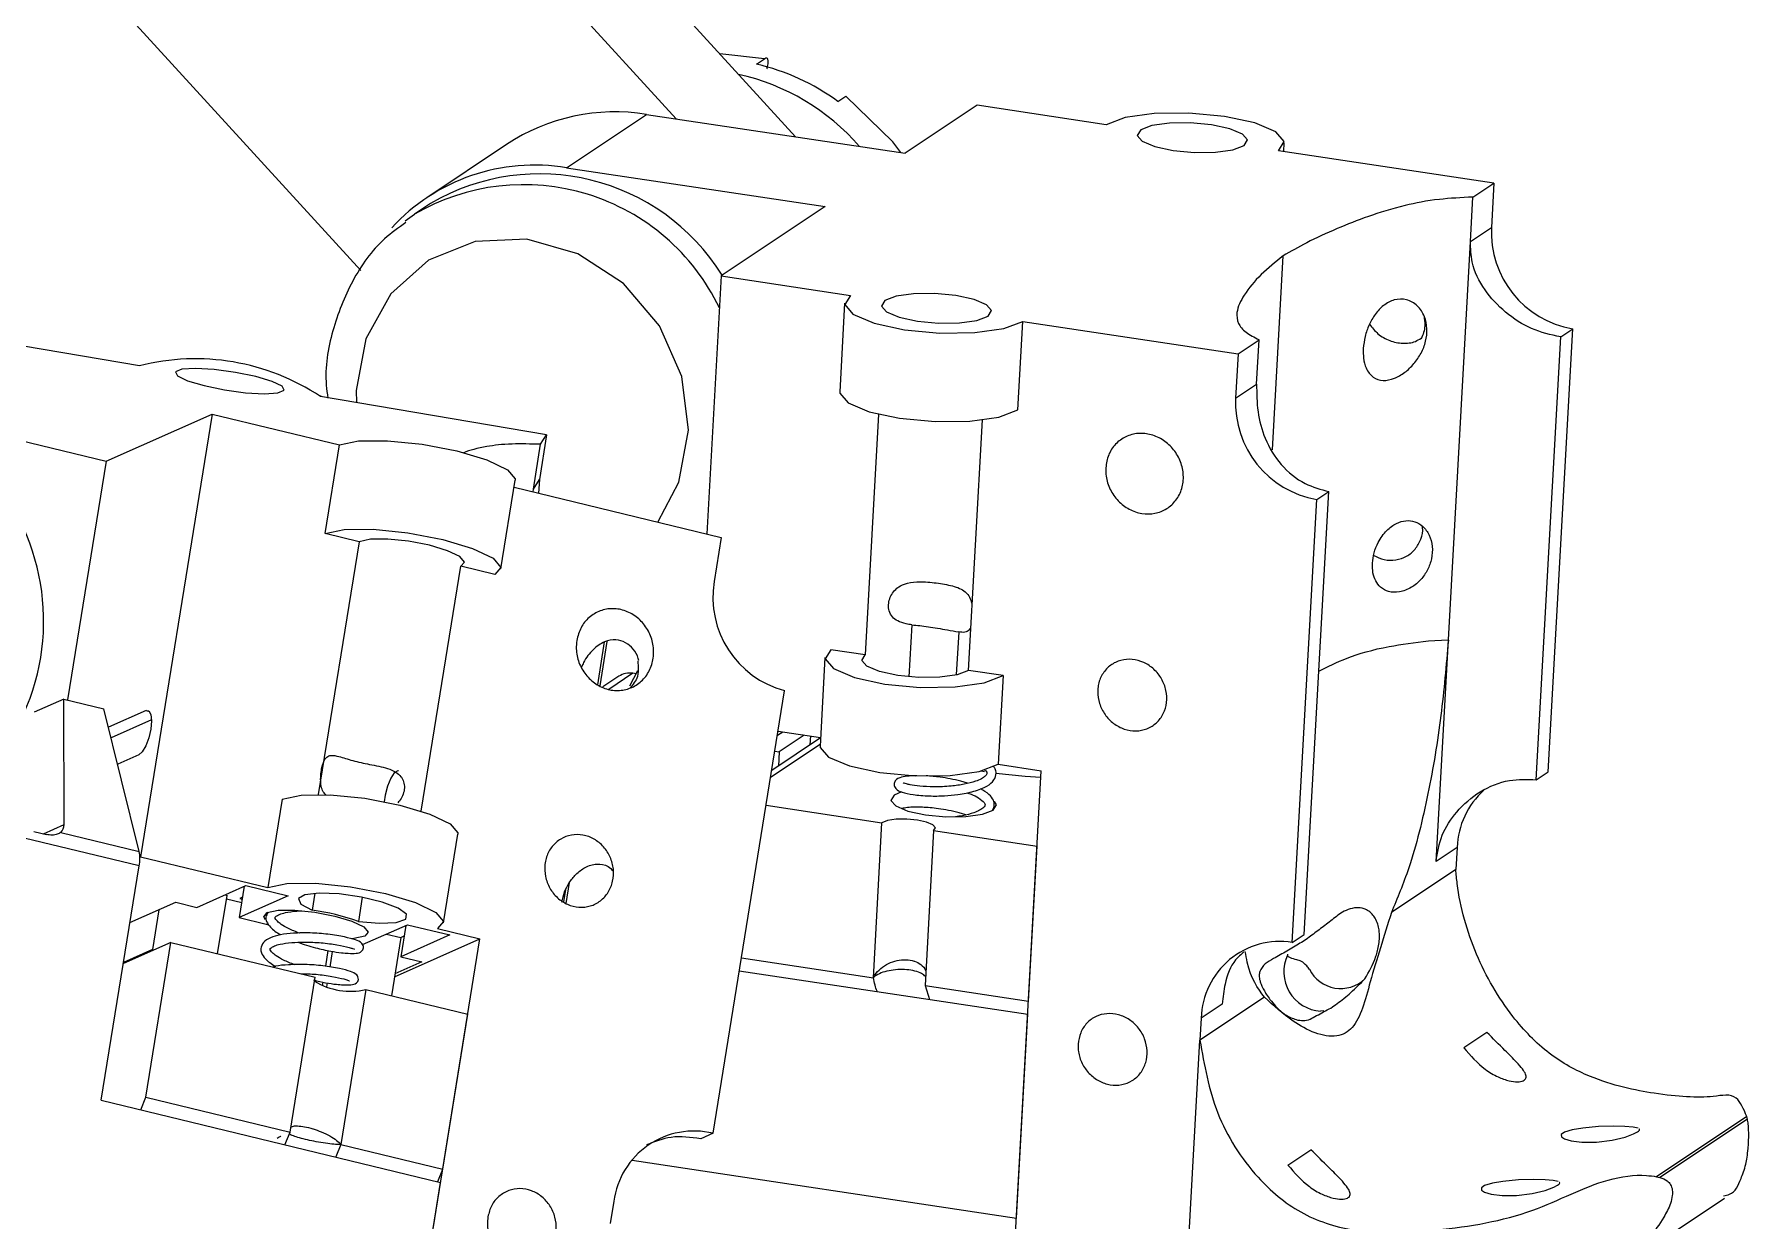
# Model space of a CAD drawing. Header units: millimetres. Extents: x 0 to 1189, y 0 to 841.
# Drawn here: x 924.63 to 932.08, y 523.72 to 528.87 of the extents above; entities that cross this region are included whole.
import ezdxf

# ---------------------------------------------------------------- set-up
doc = ezdxf.new("R2010")
doc.units = ezdxf.units.MM
doc.layers.get('0').update_dxf_attribs({"lineweight": 18})

msp = doc.modelspace()

# ---------------------------------------------------------------- linework, layer by layer
at = {"color": 7, "linetype": 'Continuous', "lineweight": 15}
for p, q in [((926.0513, 527.8451), (924.1838, 529.8907)), ((926.4499, 529.5697), (927.422, 528.5049)), ((926.9831, 529.4757), (927.9407, 528.4268)), ((927.807, 528.7654), (927.6117, 528.7872)), ((927.7723, 528.7422), (927.807, 528.7654)), ((928.1258, 528.5801), (928.1605, 528.6033)), ((928.7302, 528.5637), (928.4174, 528.355)), ((929.2919, 528.4791), (928.7302, 528.5637)), ((926.9465, 528.2923), (927.294, 528.5241)), ((927.294, 528.5241), (928.4174, 528.355)), ((926.6857, 528.3935), (926.3382, 528.1617)), ((930.9769, 528.2254), (930.0408, 528.3663)), ((930.0636, 528.3629), (930.0657, 528.4006)), ((926.9465, 528.2923), (928.0699, 528.1232)), ((930.8857, 528.1645), (930.9769, 528.2254)), ((930.9769, 528.2254), (930.9663, 528.0329)), ((926.3548, 528.1367), (926.2853, 528.0904)), ((928.0699, 528.1232), (927.6181, 527.8218)), ((930.875, 527.972), (930.8857, 528.1645)), ((926.2448, 528.0615), (926.2853, 528.0904)), ((930.7789, 526.2394), (930.875, 527.972)), ((930.875, 527.972), (930.9663, 528.0329)), ((927.6181, 527.8218), (927.5559, 526.7007)), ((927.6181, 527.8218), (928.1798, 527.7372)), ((928.1549, 527.703), (928.1335, 527.318)), ((928.9074, 527.2395), (928.9287, 527.6245)), ((928.9287, 527.6245), (929.8649, 527.4835)), ((925.0897, 527.4311), (924.4997, 527.5311)), ((929.8649, 527.4835), (929.9561, 527.5444)), ((929.9455, 527.3519), (929.9561, 527.5444)), ((931.1605, 525.6318), (931.2672, 527.5568)), ((931.2126, 525.6666), (931.3194, 527.5915)), ((931.2672, 527.5568), (931.3194, 527.5915)), ((929.8649, 527.4835), (929.8542, 527.291)), ((926.8597, 527.1314), (925.8763, 527.2979)), ((925.8774, 527.2977), (925.8782, 527.3028)), ((929.8542, 527.291), (929.9455, 527.3519)), ((924.0768, 527.2261), (924.9448, 527.0161)), ((924.9448, 527.0161), (925.4061, 527.221)), ((925.4061, 527.221), (925.0948, 525.2971)), ((925.4061, 527.221), (925.9592, 527.0872)), ((928.3022, 527.2207), (928.2442, 526.1747)), ((928.6935, 526.107), (928.7539, 527.1957)), ((925.897, 526.7024), (925.9592, 527.0872)), ((926.8031, 526.8954), (926.8335, 527.0901)), ((926.8597, 527.1314), (926.8292, 526.9367)), ((926.8335, 527.0901), (926.8597, 527.1314)), ((924.9448, 527.0161), (924.777, 525.9789)), ((926.6606, 526.5493), (926.7229, 526.934)), ((926.8031, 526.8954), (926.8292, 526.9367)), ((926.8292, 526.9367), (926.8245, 526.8777)), ((926.7179, 526.9036), (927.6186, 526.6856)), ((930.1006, 524.9247), (930.2073, 526.8496)), ((930.1527, 524.9594), (930.2594, 526.8844)), ((930.2073, 526.8496), (930.2594, 526.8844)), ((926.0445, 526.6667), (925.897, 526.7024)), ((926.0445, 526.6667), (925.8667, 525.5681)), ((927.6186, 526.6856), (927.5875, 526.4932)), ((926.3148, 525.4955), (926.487, 526.5596)), ((926.6345, 526.5239), (926.487, 526.5596)), ((928.4468, 526.3054), (928.4343, 526.0794)), ((928.6506, 526.2747), (928.6402, 526.0873)), ((927.0823, 526.0447), (927.1114, 526.231)), ((927.0928, 526.04), (927.123, 526.2331)), ((928.2442, 526.1747), (928.0944, 526.1972)), ((930.6922, 526.2354), (930.7768, 526.2395)), ((930.7255, 525.277), (930.7789, 526.2394)), ((930.7768, 526.2395), (930.7789, 526.2395)), ((927.2219, 526.0398), (927.256, 526.1061)), ((928.0695, 526.163), (928.0481, 525.778)), ((928.8433, 526.0845), (928.6935, 526.107)), ((927.1736, 526.0817), (927.1037, 526.0351)), ((927.2491, 526.0926), (927.2344, 526.0948)), ((928.8433, 526.0845), (928.822, 525.6995)), ((924.7603, 525.9829), (924.6326, 525.9262)), ((924.7603, 525.9829), (924.9355, 525.9406)), ((924.7626, 525.4374), (924.7603, 525.9829)), ((927.5827, 524.0952), (927.894, 526.0191)), ((925.0889, 525.3207), (924.9355, 525.9406)), ((925.1186, 525.9327), (924.9554, 525.8601)), ((928.0501, 525.8137), (927.8378, 525.6721)), ((927.8626, 525.825), (927.8857, 525.8404)), ((927.8656, 525.8435), (928.0502, 525.8157)), ((927.9793, 525.8264), (927.8702, 525.7535)), ((928.0057, 525.7841), (928.0078, 525.8221)), ((928.0476, 525.8161), (928.0474, 525.8119)), ((925.0875, 525.7403), (924.9952, 525.6993)), ((927.8331, 525.6429), (928.0486, 525.7867)), ((927.8515, 525.7563), (927.8702, 525.7535)), ((927.8702, 525.7535), (927.8667, 525.6914)), ((928.7489, 525.6704), (928.7635, 525.668)), ((928.822, 525.6995), (929.0092, 525.6713)), ((928.8811, 523.3613), (929.0092, 525.6713)), ((931.1605, 525.6318), (931.2126, 525.6666)), ((928.6894, 525.6166), (928.6597, 525.6256)), ((925.7102, 525.548), (925.6479, 525.1633)), ((927.8134, 525.521), (928.317, 525.4452)), ((928.2796, 524.7715), (928.317, 525.4452)), ((928.6818, 525.4794), (928.652, 525.4884)), ((925.0883, 525.2573), (924.5527, 525.3869)), ((924.6306, 525.4073), (924.6851, 525.3941)), ((924.7476, 525.4033), (925.0889, 525.3207)), ((926.4115, 525.0101), (926.4738, 525.3949)), ((928.5417, 525.4114), (928.5043, 524.7377)), ((928.5417, 525.4114), (928.991, 525.3437)), ((925.0916, 525.2957), (925.0948, 525.2971)), ((925.0948, 525.2971), (925.6479, 525.1633)), ((928.9537, 524.67), (928.991, 525.3437)), ((930.8168, 525.3379), (930.7255, 525.277)), ((930.8168, 525.3379), (930.8115, 525.2417)), ((924.9236, 524.239), (925.0883, 525.2573)), ((930.8115, 525.2417), (930.5315, 525.0549)), ((925.3391, 525.0773), (925.552, 525.1719)), ((925.5455, 525.169), (925.5234, 525.0326)), ((925.552, 525.1719), (925.7363, 525.1273)), ((925.8524, 525.1386), (925.8404, 525.0646)), ((926.9348, 525.1007), (926.9433, 525.1552)), ((926.9449, 525.094), (926.9593, 525.1858)), ((925.0484, 525.0108), (925.2478, 525.0994)), ((925.1741, 525.0666), (925.1461, 524.8937)), ((925.2478, 525.0994), (925.3391, 525.0773)), ((925.4296, 524.8759), (925.4706, 525.129)), ((925.4608, 525.1314), (925.4706, 525.129)), ((925.4683, 525.1149), (925.5342, 525.099)), ((925.7363, 525.1273), (925.5234, 525.0326)), ((925.5377, 525.1209), (925.5259, 525.1156)), ((925.5259, 525.1156), (925.5364, 525.1131)), ((926.0582, 525.1214), (926.0411, 525.016)), ((925.5234, 525.0326), (925.6412, 525.0042)), ((925.6538, 524.9981), (925.6412, 525.0042)), ((926.0594, 524.9152), (926.2544, 525.0019)), ((926.248, 524.999), (926.2259, 524.8626)), ((926.2544, 525.0019), (926.4388, 524.9572)), ((925.2262, 524.9251), (925.0197, 524.8334)), ((925.1172, 524.2518), (925.2262, 524.9251)), ((925.2262, 524.9251), (925.8531, 524.7734)), ((925.7837, 524.9648), (925.7754, 524.9668)), ((926.1633, 524.9614), (926.2256, 524.9463)), ((926.2256, 524.9463), (926.1847, 524.6932)), ((926.1962, 522.6315), (926.5698, 524.9402)), ((926.1979, 524.7749), (926.5698, 524.9402)), ((926.2256, 524.9463), (926.2405, 524.9529)), ((926.4388, 524.9572), (926.2259, 524.8626)), ((926.3854, 524.9848), (926.5698, 524.9402)), ((930.1006, 524.9247), (930.1527, 524.9594)), ((925.1461, 524.8937), (925.0205, 524.8378)), ((925.1461, 524.8937), (925.1521, 524.8922)), ((925.8992, 524.821), (925.9102, 524.8893)), ((925.9184, 524.8179), (925.9294, 524.8856)), ((926.3172, 524.8405), (926.2001, 524.7885)), ((926.2259, 524.8626), (926.3172, 524.8405)), ((927.7061, 524.8578), (928.2796, 524.7715)), ((925.7441, 524.1001), (925.8531, 524.7734)), ((927.6969, 524.8013), (928.9505, 524.6126)), ((925.8857, 524.7381), (925.888, 524.7522)), ((925.9045, 524.7321), (925.9072, 524.7485)), ((926.0743, 524.7199), (925.9654, 524.0465)), ((926.0743, 524.7199), (926.5168, 524.6128)), ((928.5043, 524.7377), (928.9537, 524.67)), ((928.5043, 524.7377), (928.5235, 524.6768)), ((929.9795, 524.6867), (929.6994, 524.4998)), ((929.796, 524.6569), (929.7047, 524.5961)), ((930.2382, 524.6278), (930.2233, 524.6256)), ((926.4079, 523.9394), (926.5168, 524.6128)), ((928.9014, 523.7269), (928.9505, 524.6126)), ((929.7047, 524.5961), (929.6994, 524.4998)), ((929.63, 523.2486), (929.6994, 524.4998)), ((930.9461, 524.5338), (930.8461, 524.4671)), ((925.0956, 524.1973), (925.1172, 524.2518)), ((925.1172, 524.2518), (925.7441, 524.1001)), ((924.9236, 524.239), (926.3986, 523.882)), ((932.0761, 524.1683), (931.6838, 523.9066)), ((932.0787, 524.157), (932.0761, 524.1683)), ((925.7223, 524.0457), (925.7441, 524.1001)), ((927.5827, 524.0952), (927.5294, 524.0716)), ((932.0787, 524.157), (931.6986, 523.9035)), ((925.9654, 524.0465), (925.9428, 523.9923)), ((925.9654, 524.0465), (926.4079, 523.9394)), ((930.0816, 523.9571), (930.1816, 524.0238)), ((926.2553, 522.9968), (926.3986, 523.882)), ((926.3862, 523.885), (926.4079, 523.9394)), ((931.6838, 523.9066), (931.6986, 523.9035)), ((927.1516, 523.7997), (927.1361, 523.7035)), ((931.417, 523.4387), (931.9792, 523.8137))]:
    msp.add_line(p, q, dxfattribs=at)
at = {"color": 8, "linetype": 'Continuous', "lineweight": 15}
for p, q in [((930.0141, 527.0657), (930.0608, 527.9087)), ((926.8012, 526.8834), (926.8031, 526.8954)), ((927.2344, 526.0948), (927.1294, 526.0247)), ((925.1417, 525.8923), (924.9667, 525.8145)), ((925.1186, 525.9327), (925.1332, 525.9291)), ((924.6722, 525.3972), (924.7626, 525.4374)), ((927.2307, 523.9784), (928.9014, 523.7269))]:
    msp.add_line(p, q, dxfattribs=at)
at = {"color": 7, "linetype": 'Continuous', "lineweight": 15}
for points in [[(928.3998, 528.3577), (928.3647, 528.4054), (928.1605, 528.6033)], [(930.0408, 528.3663), (930.0655, 528.4061), (930.0294, 528.4484), (929.938, 528.4868), (929.8053, 528.5155), (929.6515, 528.53), (929.4998, 528.5282), (929.3736, 528.5103), (929.2919, 528.4791)], [(929.5829, 528.3671), (929.6753, 528.3584), (929.7662, 528.3595), (929.842, 528.3702), (929.891, 528.3889), (929.9058, 528.4128), (929.8842, 528.4382), (929.8294, 528.4612), (929.7497, 528.4784), (929.6574, 528.4871), (929.5664, 528.486), (929.4907, 528.4753), (929.4417, 528.4566), (929.4268, 528.4327), (929.4485, 528.4073), (929.5033, 528.3843), (929.5829, 528.3671)], [(928.6377, 527.7365), (928.5453, 527.7452), (928.4544, 527.7441), (928.3786, 527.7334), (928.3296, 527.7147), (928.3148, 527.6908), (928.3364, 527.6654), (928.3912, 527.6424), (928.4709, 527.6252), (928.5632, 527.6165), (928.6542, 527.6176), (928.7299, 527.6283), (928.7789, 527.647), (928.7938, 527.6709), (928.7721, 527.6963), (928.7173, 527.7193), (928.6377, 527.7365)], [(928.1798, 527.7372), (928.1551, 527.6974), (928.1912, 527.6551), (928.2825, 527.6167), (928.4153, 527.5881), (928.5691, 527.5736), (928.7208, 527.5754), (928.847, 527.5933), (928.9287, 527.6245)], [(925.4591, 527.3268), (925.5512, 527.3144), (925.633, 527.3096), (925.6919, 527.3132), (925.719, 527.3246), (925.7102, 527.3421), (925.6668, 527.363), (925.5954, 527.3841), (925.5069, 527.4023), (925.4147, 527.4147), (925.333, 527.4195), (925.2741, 527.4159), (925.247, 527.4045), (925.2558, 527.387), (925.2992, 527.3661), (925.3706, 527.3449), (925.4591, 527.3268)], [(928.1335, 527.318), (928.1338, 527.3124), (928.1698, 527.2701), (928.2612, 527.2317), (928.3939, 527.2031), (928.5478, 527.1886), (928.6994, 527.1904), (928.8257, 527.2083), (928.9074, 527.2395)], [(925.9592, 527.0872), (926.0416, 527.1045), (926.1676, 527.1056), (926.318, 527.0904), (926.4699, 527.061), (926.6002, 527.022), (926.6891, 526.9794), (926.723, 526.9396), (926.7229, 526.934)], [(925.897, 526.7024), (925.9794, 526.7197), (926.1053, 526.7209), (926.2557, 526.7056), (926.4077, 526.6762), (926.538, 526.6373), (926.6268, 526.5946), (926.6607, 526.5548), (926.6345, 526.5239)], [(926.487, 526.5596), (926.5027, 526.5782), (926.4824, 526.602), (926.4291, 526.6276), (926.3509, 526.651), (926.2597, 526.6686), (926.1695, 526.6778), (926.0939, 526.6771), (926.0445, 526.6667)], [(928.0944, 526.1972), (928.0697, 526.1575), (928.1058, 526.1151), (928.1971, 526.0768), (928.3299, 526.0481), (928.4837, 526.0336), (928.6353, 526.0354), (928.7616, 526.0533), (928.8433, 526.0845)], [(928.6935, 526.107), (928.6445, 526.0883), (928.5688, 526.0776), (928.4778, 526.0765), (928.3855, 526.0852), (928.3058, 526.1024), (928.251, 526.1254), (928.2294, 526.1508), (928.2442, 526.1747)], [(925.1186, 525.9327), (925.131, 525.9314), (925.1391, 525.9156), (925.1418, 525.8878), (925.1385, 525.8522), (925.1298, 525.8142), (925.1171, 525.7796), (925.1022, 525.7536), (925.0875, 525.7403)], [(928.0481, 525.778), (928.0484, 525.7725), (928.0844, 525.7302), (928.1758, 525.6918), (928.3085, 525.6631), (928.4624, 525.6486), (928.614, 525.6504), (928.7403, 525.6683), (928.822, 525.6995)], [(928.8125, 525.6607), (928.9401, 525.6476), (929.0077, 525.6437)], [(925.7102, 525.548), (925.7926, 525.5654), (925.9185, 525.5665), (926.0689, 525.5512), (926.2209, 525.5219), (926.3512, 525.4829), (926.44, 525.4403), (926.4739, 525.4005), (926.4738, 525.3949)], [(928.4021, 525.5789), (928.3704, 525.5651), (928.3562, 525.5422), (928.377, 525.5179), (928.4295, 525.4958), (928.5058, 525.4793), (928.5943, 525.471), (928.6815, 525.472), (928.7541, 525.4823), (928.801, 525.5002)], [(928.801, 525.5002), (928.8152, 525.5231), (928.8067, 525.538)], [(928.5417, 525.4114), (928.5491, 525.4233), (928.5383, 525.436), (928.5109, 525.4475), (928.471, 525.4561), (928.4249, 525.4605), (928.3794, 525.4599), (928.3415, 525.4546), (928.317, 525.4452)], [(925.6479, 525.1633), (925.7303, 525.1806), (925.8563, 525.1817), (926.0067, 525.1664), (926.1586, 525.1371), (926.2889, 525.0981), (926.3778, 525.0555), (926.4117, 525.0157), (926.3854, 524.9848)], [(926.0411, 525.016), (926.1333, 525.0086), (926.206, 525.0121), (926.2472, 525.0259), (926.2501, 525.0478), (926.214, 525.0739), (926.1452, 525.1001), (926.0549, 525.122), (925.9583, 525.1359), (925.8713, 525.1394), (925.8086, 525.1321), (925.7805, 525.1151), (925.7918, 525.0913), (925.8404, 525.0646)], [(925.6372, 525.0235), (925.6299, 525.0366), (925.645, 525.0544), (925.6923, 525.0644), (925.7648, 525.065), (925.8513, 525.0562), (925.9386, 525.0393), (926.0135, 525.0169), (926.0646, 524.9924), (926.0841, 524.9695), (926.069, 524.9517), (926.0217, 524.9418), (926.0095, 524.9409)], [(931.6039, 524.1176), (931.6037, 524.1178), (931.5824, 524.1221), (931.5467, 524.1249), (931.496, 524.126), (931.4313, 524.1241), (931.3628, 524.1179), (931.3178, 524.1102), (931.2842, 524.0998), (931.2699, 524.0895), (931.2704, 524.0798), (931.2842, 524.0706), (931.3132, 524.0626), (931.3597, 524.0573), (931.4223, 524.0572), (931.4908, 524.065), (931.5471, 524.0785), (931.5843, 524.0923), (931.6015, 524.1014)], [(931.2563, 523.8858), (931.2562, 523.8859), (931.2349, 523.8903), (931.1992, 523.893), (931.1485, 523.8941), (931.0838, 523.8923), (931.0152, 523.8861), (930.9703, 523.8784), (930.9367, 523.868), (930.9224, 523.8576), (930.9229, 523.8479), (930.9367, 523.8388), (930.9657, 523.8308), (931.0122, 523.8254), (931.0748, 523.8254), (931.1433, 523.8332), (931.1996, 523.8467), (931.2368, 523.8604), (931.254, 523.8696)]]:
    msp.add_lwpolyline(points, dxfattribs=at)
at = {"color": 8, "linetype": 'Continuous', "lineweight": 15}
for points in [[(927.3435, 526.7521), (927.4345, 526.9251), (927.4759, 527.1508), (927.4466, 527.385), (927.3495, 527.6046), (927.1941, 527.7883), (926.9957, 527.918), (926.7736, 527.9811), (926.5496, 527.9714), (926.3457, 527.8897), (926.1817, 527.7442), (926.0737, 527.5491), (926.0324, 527.3234), (926.0328, 527.2714)], [(926.2153, 525.6702), (926.2123, 525.6704), (926.1975, 525.6617), (926.1817, 525.6382), (926.1676, 525.6038), (926.1575, 525.5643), (926.1537, 525.5366)]]:
    msp.add_lwpolyline(points, dxfattribs=at)
at = {"color": 7, "linetype": 'Continuous', "lineweight": 15}
for centre, radius, start, end in [((927.5574, 527.807), 0.9595, 53.67781, 77.05777), ((927.4805, 527.7411), 0.9802, 41.0456, 77.47307), ((927.1573, 527.6791), 0.856, 80.80657, 123.42734), ((926.8081, 527.4577), 0.846, 80.58695, 137.33306), ((926.8285, 527.3303), 0.9353, 31.90862, 120.42839), ((931.3924, 528.0119), 0.4267, 177.18194, 260.13956), ((925.3327, 526.4771), 0.9845, 56.48347, 104.29367), ((923.6959, 526.3218), 0.9775, 333.39291, 110.09998), ((930.2804, 527.27), 0.4267, 177.18297, 260.13853), ((928.0031, 526.4258), 0.421, 170.79207, 254.9785), ((927.2208, 526.0101), 0.0857, 80.84476, 123.39843), ((931.1723, 525.323), 0.3558, 132.23249, 177.58828), ((924.9205, 525.2906), 0.1711, 348.76951, 10.12081), ((925.722, 524.1364), 0.9357, 70.05974, 82.73088), ((930.0469, 524.5866), 0.3423, 80.98179, 178.4189), ((930.3113, 524.877), 0.1526, 206.70269, 313.52846), ((926.0077, 525.0188), 0.3063, 239.06128, 282.55681), ((927.5001, 523.7536), 0.3515, 76.41555, 172.45805)]:
    msp.add_arc(centre, radius, start, end, dxfattribs=at)
at = {"color": 8, "linetype": 'Continuous', "lineweight": 15}
for centre, radius, start, end in [((926.76, 527.2757), 0.9428, 25.58372, 120.23103), ((930.2362, 524.7974), 0.1724, 155.12679, 265.71363)]:
    msp.add_arc(centre, radius, start, end, dxfattribs=at)
at = {"color": 7, "linetype": 'Continuous', "lineweight": 15}
msp.add_ellipse((924.6683, 525.476), major_axis=(0.0857, -0.0661), ratio=0.594997, start_param=6.140429, end_param=6.716388, dxfattribs=at)
for points, knots in [([(927.8171, 528.7223), (927.8174, 528.7234), (927.8208, 528.7344), (927.8228, 528.7504), (927.8217, 528.764), (927.8164, 528.7694), (927.8111, 528.768), (927.8072, 528.7655), (927.807, 528.7654)], [0, 0, 0, 0, 0.00171461, 0.01767111, 0.03331313, 0.04306846, 0.05790059, 0.05831484, 0.05831484, 0.05831484, 0.05831484]), ([(930.8857, 528.1645), (930.8355, 528.162), (930.7236, 528.1563), (930.5708, 528.1254), (930.428, 528.0812), (930.2898, 528.0259), (930.1643, 527.9689), (930.0939, 527.9279), (930.0608, 527.9087)], [0, 0, 0, 0, 0.0979874, 0.218223, 0.3794817, 0.5399329, 0.7166459, 0.873074, 0.873074, 0.873074, 0.873074]), ([(926.2474, 528.0535), (926.2157, 528.0313), (926.1213, 527.9649), (926.0083, 527.8029), (925.9234, 527.5859), (925.8915, 527.4079), (925.9059, 527.3098), (925.9087, 527.2912)], [0, 0, 0, 0, 0.118088, 0.3518348, 0.585576, 0.8203993, 0.8751721, 0.8751721, 0.8751721, 0.8751721]), ([(931.2672, 527.5568), (931.2244, 527.5663), (931.1387, 527.5853), (931.0231, 527.6609), (930.9322, 527.7602), (930.8783, 527.8663), (930.8759, 527.9417), (930.875, 527.972)], [0, 0, 0, 0, 0.130272, 0.260474, 0.3925707, 0.5297576, 0.621642, 0.621642, 0.621642, 0.621642]), ([(930.0608, 527.9087), (930.0274, 527.882), (929.9582, 527.8268), (929.8917, 527.7444), (929.8557, 527.6732), (929.8613, 527.6186), (929.8912, 527.578), (929.9355, 527.5551), (929.9561, 527.5444)], [0, 0, 0, 0, 0.1142856, 0.2367779, 0.3366649, 0.3967307, 0.4454462, 0.4877853, 0.4877853, 0.4877853, 0.4877853]), ([(930.4092, 527.5062), (930.4112, 527.5238), (930.4152, 527.5592), (930.4339, 527.6112), (930.4608, 527.6581), (930.4979, 527.6972), (930.5447, 527.7217), (930.5971, 527.723), (930.645, 527.6966), (930.6767, 527.6493), (930.6884, 527.5937), (930.6825, 527.5376), (930.662, 527.4846), (930.6297, 527.4378), (930.5886, 527.3996), (930.5418, 527.3732), (930.4935, 527.3638), (930.4502, 527.3775), (930.4218, 527.4142), (930.409, 527.4606), (930.4091, 527.4922), (930.4092, 527.5062)], [0, 0, 0, 0, 0.0436594, 0.0872249, 0.1333179, 0.1860861, 0.2465453, 0.312001, 0.3751709, 0.4304374, 0.4789994, 0.52442, 0.5691458, 0.6149678, 0.6638333, 0.7179945, 0.7788686, 0.8443651, 0.9072603, 0.9522246, 0.9881954, 0.9881954, 0.9881954, 0.9881954]), ([(930.4363, 527.612), (930.4478, 527.5974), (930.4718, 527.5669), (930.5235, 527.5377), (930.5802, 527.5264), (930.6288, 527.5313), (930.6524, 527.5463), (930.6605, 527.5515)], [0, 0, 0, 0, 0.0530071, 0.1109934, 0.1689803, 0.226966, 0.2571015, 0.2571015, 0.2571015, 0.2571015]), ([(930.673, 527.6474), (930.6731, 527.6466), (930.674, 527.6384), (930.6809, 527.5981), (930.6685, 527.5668), (930.6615, 527.5491)], [0, 0, 0, 0, 0.003995, 0.0459195, 0.1006171, 0.1006171, 0.1006171, 0.1006171]), ([(929.9455, 527.3519), (929.9459, 527.3117), (929.9466, 527.2314), (929.98, 527.1081), (930.0475, 526.9971), (930.147, 526.915), (930.2242, 526.894), (930.2594, 526.8844)], [0, 0, 0, 0, 0.1173503, 0.2341076, 0.3670191, 0.5027717, 0.6163371, 0.6163371, 0.6163371, 0.6163371]), ([(926.8335, 527.0901), (926.7902, 527.0912), (926.6936, 527.0938), (926.5848, 527.079), (926.5236, 527.0643), (926.4986, 527.053), (926.4984, 527.0529)], [0, 0, 0, 0, 0.0873507, 0.1945313, 0.3382806, 0.339502, 0.339502, 0.339502, 0.339502]), ([(929.2899, 526.9878), (929.2928, 527.007), (929.2987, 527.0454), (929.3306, 527.0929), (929.3756, 527.1258), (929.4303, 527.1403), (929.488, 527.1348), (929.5424, 527.1098), (929.5874, 527.0682), (929.6178, 527.0147), (929.6302, 526.9552), (929.6233, 526.8966), (929.5977, 526.8454), (929.5565, 526.8074), (929.5042, 526.7869), (929.4467, 526.7861), (929.3906, 526.8052), (929.342, 526.8421), (929.3069, 526.8925), (929.2901, 526.9437), (929.29, 526.9755), (929.2899, 526.9878)], [0, 0, 0, 0, 0.057898, 0.115804, 0.173708, 0.231609, 0.289513, 0.347417, 0.405319, 0.463232, 0.521134, 0.57903, 0.636941, 0.694846, 0.752747, 0.810653, 0.86856, 0.926466, 0.984371, 1.042278, 1.078517, 1.078517, 1.078517, 1.078517]), ([(930.4488, 526.5729), (930.449, 526.5586), (930.4494, 526.5299), (930.4625, 526.4942), (930.4849, 526.4655), (930.5194, 526.4469), (930.5655, 526.4447), (930.6164, 526.4635), (930.6598, 526.4993), (930.6904, 526.5435), (930.7081, 526.5933), (930.7114, 526.6464), (930.6982, 526.6966), (930.6702, 526.735), (930.6336, 526.7563), (930.5934, 526.7605), (930.5511, 526.7479), (930.5089, 526.7167), (930.4757, 526.6709), (930.4545, 526.6195), (930.4507, 526.588), (930.4488, 526.5729)], [0, 0, 0, 0, 0.0390079, 0.0778761, 0.120891, 0.1724386, 0.2310175, 0.2880136, 0.3365546, 0.3801461, 0.4243146, 0.4712377, 0.519747, 0.566787, 0.6108741, 0.6544665, 0.7018745, 0.7561525, 0.8153806, 0.8579564, 0.8974277, 0.8974277, 0.8974277, 0.8974277]), ([(930.4545, 526.6071), (930.4696, 526.6001), (930.5006, 526.5856), (930.5514, 526.5849), (930.5985, 526.6006), (930.6371, 526.6327), (930.6605, 526.6768), (930.67, 526.7131), (930.6665, 526.7322), (930.6662, 526.7339)], [0, 0, 0, 0, 0.0477096, 0.0981511, 0.1485939, 0.1990393, 0.2494757, 0.2999251, 0.3050069, 0.3050069, 0.3050069, 0.3050069]), ([(928.4468, 526.3054), (928.4383, 526.3067), (928.4165, 526.3101), (928.3864, 526.3198), (928.3611, 526.3386), (928.3474, 526.3634), (928.3443, 526.3917), (928.3495, 526.4193), (928.3622, 526.4446), (928.3838, 526.4677), (928.4193, 526.4864), (928.4753, 526.4948), (928.5454, 526.4894), (928.618, 526.4776), (928.6679, 526.4609), (928.6945, 526.4338), (928.7034, 526.413), (928.7063, 526.4009), (928.7068, 526.3989)], [0, 0, 0, 0, 0.0239527, 0.0618146, 0.0922174, 0.1227926, 0.1495054, 0.1746695, 0.1997577, 0.2258352, 0.2611246, 0.3107424, 0.3804285, 0.451239, 0.5251127, 0.56229, 0.5940185, 0.6001756, 0.6001756, 0.6001756, 0.6001756]), ([(926.9905, 526.2378), (926.9955, 526.2568), (927.0055, 526.2949), (927.0425, 526.3398), (927.091, 526.369), (927.1472, 526.3788), (927.2044, 526.3682), (927.2562, 526.3383), (927.2968, 526.2926), (927.3215, 526.2362), (927.3277, 526.1755), (927.3145, 526.1172), (927.2835, 526.068), (927.2382, 526.0334), (927.1837, 526.0174), (927.1261, 526.0216), (927.072, 526.0457), (927.0273, 526.087), (926.9974, 526.1406), (926.9861, 526.1935), (926.9893, 526.2255), (926.9905, 526.2378)], [0, 0, 0, 0, 0.058288, 0.116583, 0.174873, 0.23316, 0.291449, 0.349734, 0.408029, 0.466315, 0.524602, 0.582884, 0.641179, 0.699465, 0.757756, 0.816046, 0.874336, 0.932623, 0.990914, 1.0492, 1.085683, 1.085683, 1.085683, 1.085683]), ([(928.4468, 526.3054), (928.4697, 526.3031), (928.515, 526.2986), (928.5895, 526.2853), (928.6342, 526.2775), (928.6506, 526.2747)], [0, 0, 0, 0, 0.0809352, 0.1602821, 0.2061963, 0.2061963, 0.2061963, 0.2061963]), ([(928.7007, 526.2898), (928.6968, 526.2846), (928.6881, 526.273), (928.6699, 526.272), (928.6554, 526.274), (928.6506, 526.2747)], [0, 0, 0, 0, 0.01992305, 0.04450259, 0.0565611, 0.0565611, 0.0565611, 0.0565611]), ([(927.2598, 526.1498), (927.2593, 526.1529), (927.256, 526.1729), (927.2362, 526.2019), (927.2028, 526.2312), (927.1592, 526.2434), (927.1099, 526.2348), (927.0612, 526.2008), (927.0266, 526.1584), (927.0142, 526.1281), (927.0115, 526.1215)], [0, 0, 0, 0, 0.0081519, 0.0516858, 0.0981148, 0.1495718, 0.2074056, 0.2696323, 0.3293866, 0.345805, 0.345805, 0.345805, 0.345805]), ([(930.2162, 526.1046), (930.2547, 526.1236), (930.3358, 526.1636), (930.4929, 526.2108), (930.6332, 526.2281), (930.6922, 526.2354)], [0, 0, 0, 0, 0.1709277, 0.3599015, 0.4968903, 0.4968903, 0.4968903, 0.4968903]), ([(930.7789, 526.2392), (930.7694, 526.13), (930.7502, 525.908), (930.6944, 525.5681), (930.62, 525.2673), (930.5574, 525.1171), (930.5315, 525.0549)], [0, 0, 0, 0, 0.318067, 0.646801, 0.979766, 1.215499, 1.215499, 1.215499, 1.215499]), ([(927.2559, 526.149), (927.2564, 526.1416), (927.2577, 526.1247), (927.2589, 526.0736), (927.2348, 526.0456), (927.2212, 526.0297)], [0, 0, 0, 0, 0.0331833, 0.0750649, 0.129626, 0.129626, 0.129626, 0.129626]), ([(929.2552, 526.0225), (929.2561, 526.0309), (929.2588, 526.0565), (929.2756, 526.0958), (929.3097, 526.1322), (929.3547, 526.1537), (929.4053, 526.1579), (929.4559, 526.1442), (929.5008, 526.1143), (929.5348, 526.0715), (929.5542, 526.0206), (929.5569, 525.9674), (929.5423, 525.9178), (929.5123, 525.8775), (929.4702, 525.851), (929.4208, 525.8413), (929.3696, 525.8495), (929.3223, 525.8746), (929.2844, 525.9138), (929.2601, 525.9627), (929.2543, 526.0006), (929.2551, 526.0202), (929.2552, 526.0225)], [0, 0, 0, 0, 0.0254611, 0.0769376, 0.1284131, 0.1798858, 0.2313589, 0.282834, 0.3343046, 0.3857803, 0.4372592, 0.4887253, 0.54021, 0.5916796, 0.6431537, 0.6946288, 0.7460995, 0.7975788, 0.8490491, 0.9005182, 0.9519941, 0.9587848, 0.9587848, 0.9587848, 0.9587848]), ([(925.8992, 525.5661), (925.8943, 525.5717), (925.8842, 525.5834), (925.8777, 525.6102), (925.8767, 525.6411), (925.8801, 525.6716), (925.8855, 525.6976), (925.8931, 525.718), (925.9046, 525.733), (925.9241, 525.7398), (925.9598, 525.7329), (926.016, 525.7147), (926.0905, 525.6981), (926.1574, 525.6862), (926.2031, 525.6676), (926.2219, 525.652), (926.2287, 525.6421), (926.2298, 525.6405)], [0, 0, 0, 0, 0.0264864, 0.054534, 0.0827443, 0.1073937, 0.1306175, 0.1537597, 0.1778201, 0.2103831, 0.2561653, 0.3204628, 0.3857984, 0.4539604, 0.4882675, 0.5175323, 0.5232268, 0.5232268, 0.5232268, 0.5232268]), ([(928.4685, 525.6489), (928.4569, 525.6488), (928.4305, 525.6487), (928.3988, 525.6429), (928.3755, 525.6329), (928.3674, 525.6117), (928.3788, 525.5873), (928.404, 525.5773), (928.4509, 525.5666), (928.5174, 525.5607), (928.5864, 525.5612), (928.6536, 525.5678), (928.7203, 525.5807), (928.7739, 525.6015), (928.8056, 525.628), (928.8149, 525.6573), (928.8116, 525.678), (928.8038, 525.6872), (928.8008, 525.6908)], [0, 0, 0, 0, 0.02937, 0.0675869, 0.1157809, 0.1405119, 0.16437, 0.2093159, 0.2626788, 0.3199239, 0.366643, 0.4078521, 0.4610106, 0.5178467, 0.5645755, 0.6048321, 0.6314605, 0.6483718, 0.6483718, 0.6483718, 0.6483718]), ([(928.7627, 525.6751), (928.7649, 525.6734), (928.7741, 525.6661), (928.7731, 525.6606), (928.7708, 525.6506), (928.7509, 525.6361), (928.7214, 525.6236), (928.6765, 525.6122), (928.6128, 525.6027), (928.5437, 525.5997), (928.4823, 525.6036), (928.4436, 525.609), (928.4227, 525.6138), (928.4117, 525.6176), (928.4101, 525.6179), (928.4094, 525.618)], [0, 0, 0, 0, 0.0100427, 0.0417665, 0.0822579, 0.1104165, 0.1379773, 0.1765067, 0.2138604, 0.2611528, 0.3031768, 0.3387812, 0.3581914, 0.3800959, 0.4001001, 0.4001001, 0.4001001, 0.4001001]), ([(926.2298, 525.6405), (926.2336, 525.6329), (926.2412, 525.6177), (926.2419, 525.59), (926.2351, 525.5625), (926.2233, 525.543), (926.2146, 525.534), (926.2122, 525.5314)], [0, 0, 0, 0, 0.0275092, 0.0551164, 0.0826021, 0.1086124, 0.1189133, 0.1189133, 0.1189133, 0.1189133]), ([(928.6597, 525.6256), (928.6445, 525.6291), (928.6153, 525.636), (928.563, 525.6448), (928.5291, 525.6473), (928.509, 525.6488)], [0, 0, 0, 0, 0.0466415, 0.089924, 0.1526734, 0.1526734, 0.1526734, 0.1526734]), ([(928.7975, 525.4986), (928.8013, 525.5069), (928.808, 525.5216), (928.8013, 525.5462), (928.7847, 525.5698), (928.7585, 525.585), (928.7447, 525.5929)], [0, 0, 0, 0, 0.028971, 0.0518074, 0.0857331, 0.1230692, 0.1230692, 0.1230692, 0.1230692]), ([(930.7255, 525.277), (930.7319, 525.3158), (930.7447, 525.3931), (930.8149, 525.5), (930.9142, 525.5861), (931.037, 525.6362), (931.1215, 525.6332), (931.1605, 525.6318)], [0, 0, 0, 0, 0.1175125, 0.2344578, 0.3686365, 0.5062659, 0.6241899, 0.6241899, 0.6241899, 0.6241899]), ([(928.652, 525.4884), (928.6369, 525.492), (928.6076, 525.4989), (928.5526, 525.5079), (928.4881, 525.5139), (928.4344, 525.5128), (928.4106, 525.5083), (928.4025, 525.5068)], [0, 0, 0, 0, 0.0415533, 0.0801143, 0.1439603, 0.2155003, 0.2520045, 0.2520045, 0.2520045, 0.2520045]), ([(928.6856, 525.5755), (928.692, 525.5735), (928.7127, 525.567), (928.7413, 525.5518), (928.7635, 525.5322), (928.7666, 525.5231), (928.763, 525.5135), (928.7434, 525.4989), (928.7137, 525.4866), (928.6771, 525.4765), (928.6469, 525.4725), (928.6366, 525.4711)], [0, 0, 0, 0, 0.0124558, 0.0403591, 0.076597, 0.1049292, 0.1410907, 0.1662382, 0.1908534, 0.225261, 0.2429203, 0.2429203, 0.2429203, 0.2429203]), ([(924.7476, 525.4033), (924.7429, 525.4003), (924.7335, 525.3944), (924.7104, 525.3899), (924.6936, 525.3927), (924.6851, 525.3941)], [0, 0, 0, 0, 0.02162297, 0.04318745, 0.06515037, 0.06515037, 0.06515037, 0.06515037]), ([(926.8533, 525.2714), (926.8551, 525.2798), (926.8605, 525.3053), (926.8815, 525.3432), (926.9195, 525.3768), (926.9668, 525.3945), (927.0179, 525.3943), (927.0671, 525.3762), (927.1088, 525.3422), (927.1383, 525.2963), (927.1524, 525.2435), (927.1493, 525.1898), (927.1295, 525.1413), (927.0952, 525.1034), (927.0503, 525.0805), (926.9998, 525.075), (926.9494, 525.0877), (926.9048, 525.117), (926.871, 525.1598), (926.8519, 525.211), (926.8501, 525.2495), (926.853, 525.2691), (926.8533, 525.2714)], [0, 0, 0, 0, 0.0256338, 0.0774518, 0.1292654, 0.1810853, 0.2328994, 0.2847191, 0.3365327, 0.3883546, 0.4401612, 0.4919755, 0.5437985, 0.5956109, 0.6474313, 0.6992483, 0.751064, 0.8028792, 0.8546923, 0.90651, 0.9583288, 0.9651568, 0.9651568, 0.9651568, 0.9651568]), ([(926.9256, 525.1003), (926.929, 525.1151), (926.9358, 525.1446), (926.9577, 525.1864), (926.9877, 525.2241), (927.0283, 525.2547), (927.0766, 525.2688), (927.1214, 525.2626), (927.1418, 525.2428), (927.1491, 525.2357)], [0, 0, 0, 0, 0.0390668, 0.0779955, 0.1210792, 0.1727038, 0.2313749, 0.2884531, 0.3203605, 0.3203605, 0.3203605, 0.3203605]), ([(932.0761, 524.1683), (932.0625, 524.2005), (932.0312, 524.2745), (931.9097, 524.2448), (931.7074, 524.2584), (931.4404, 524.3118), (931.2139, 524.4316), (931.0356, 524.6161), (930.8889, 524.8703), (930.8246, 525.0967), (930.8133, 525.2212), (930.8115, 525.2417)], [0, 0, 0, 0, 0.159382, 0.366984, 0.728629, 1.023642, 1.192509, 1.361651, 1.588188, 1.81896, 1.864377, 1.864377, 1.864377, 1.864377]), ([(925.7864, 524.9645), (925.7694, 524.9713), (925.7379, 524.9837), (925.7067, 525.0022), (925.6897, 525.0159), (925.6801, 525.0274), (925.6787, 525.0322), (925.6808, 525.0368), (925.6975, 525.0472), (925.7261, 525.0556), (925.7603, 525.0609), (925.788, 525.0619), (925.7951, 525.0621)], [0, 0, 0, 0, 0.0328599, 0.0605969, 0.0821498, 0.0980564, 0.1246929, 0.1564095, 0.1799833, 0.205046, 0.240434, 0.2524549, 0.2524549, 0.2524549, 0.2524549]), ([(930.4164, 524.7664), (930.4338, 524.7965), (930.4586, 524.8393), (930.4785, 524.9153), (930.4813, 524.9646), (930.4728, 525.0048), (930.4624, 525.029), (930.4483, 525.0482), (930.4314, 525.0627), (930.4074, 525.0741), (930.36, 525.0781), (930.3207, 525.0588), (930.2948, 525.0397), (930.2865, 525.0336)], [0, 0, 0, 0, 0.1171299, 0.1664189, 0.2161082, 0.234834, 0.2537146, 0.2679109, 0.2820929, 0.3018306, 0.3353516, 0.4342129, 0.4809032, 0.4809032, 0.4809032, 0.4809032]), ([(925.6486, 525.0557), (925.6446, 525.0488), (925.637, 525.0361), (925.642, 525.0127), (925.6601, 524.9878), (925.6843, 524.9683), (925.7039, 524.9583), (925.7041, 524.9581)], [0, 0, 0, 0, 0.026352, 0.0490626, 0.082601, 0.1275147, 0.1281087, 0.1281087, 0.1281087, 0.1281087]), ([(930.5315, 525.0549), (930.499, 524.9523), (930.4393, 524.7634), (930.3884, 524.5581), (930.2655, 524.4948), (930.1101, 524.5675), (930.019, 524.6506), (929.9795, 524.6867)], [0, 0, 0, 0, 0.2418688, 0.445408, 0.5483154, 0.7888022, 0.972764, 0.972764, 0.972764, 0.972764]), ([(930.2865, 525.0336), (930.2781, 525.0268), (930.2524, 525.0064), (930.2116, 524.9753), (930.1777, 524.9502), (930.1608, 524.9377)], [0, 0, 0, 0, 0.0311281, 0.0946142, 0.1581021, 0.1581021, 0.1581021, 0.1581021]), ([(925.7771, 524.9256), (925.8029, 524.9172), (925.851, 524.9016), (925.918, 524.8867), (925.9654, 524.8797), (926.003, 524.8769), (926.0314, 524.8768), (926.054, 524.8812), (926.0645, 524.8978), (926.0624, 524.912), (926.0511, 524.9282), (926.0295, 524.9363), (925.9823, 524.9493), (925.9122, 524.9609), (925.833, 524.967), (925.7608, 524.9656), (925.7018, 524.9593), (925.6572, 524.9465), (925.6273, 524.9276), (925.6151, 524.9009), (925.6196, 524.8757), (925.6381, 524.8507), (925.6621, 524.8312), (925.6817, 524.8212), (925.6819, 524.821)], [0, 0, 0, 0, 0.0596038, 0.1111282, 0.1516646, 0.1822245, 0.2265883, 0.2685308, 0.2935617, 0.3076654, 0.3211145, 0.3686883, 0.423951, 0.484501, 0.5416103, 0.5952055, 0.6434665, 0.6899777, 0.7359096, 0.7778837, 0.8057092, 0.8468025, 0.9018292, 0.9025603, 0.9025603, 0.9025603, 0.9025603]), ([(925.7643, 524.8274), (925.7472, 524.8342), (925.7157, 524.8466), (925.6845, 524.8651), (925.6675, 524.8788), (925.658, 524.8904), (925.6565, 524.8951), (925.6586, 524.8998), (925.6754, 524.9101), (925.7038, 524.9186), (925.7481, 524.9246), (925.8108, 524.9273), (925.8808, 524.9243), (925.9508, 524.9144), (925.9956, 524.9049), (926.0168, 524.8983), (926.0245, 524.8947), (926.0248, 524.895), (926.0249, 524.8951)], [0, 0, 0, 0, 0.0380158, 0.07011, 0.0950466, 0.1134506, 0.1442688, 0.1809646, 0.2082395, 0.2372392, 0.2781831, 0.3141158, 0.3609641, 0.4085771, 0.4560535, 0.4779163, 0.497096, 0.5077821, 0.5077821, 0.5077821, 0.5077821]), ([(930.1608, 524.9377), (930.152, 524.9321), (930.1246, 524.9148), (930.0761, 524.8865), (930.0383, 524.8652), (930.0194, 524.8545)], [0, 0, 0, 0, 0.0317066, 0.0978927, 0.1640795, 0.1640795, 0.1640795, 0.1640795]), ([(929.8906, 524.8831), (929.8779, 524.8723), (929.8371, 524.8376), (929.8081, 524.7599), (929.7995, 524.6864), (929.796, 524.6569)], [0, 0, 0, 0, 0.0542229, 0.1733384, 0.2531125, 0.2531125, 0.2531125, 0.2531125]), ([(929.9795, 524.6867), (929.9502, 524.7261), (929.9151, 524.7733), (929.8989, 524.8699), (929.8962, 524.8859)], [0, 0, 0, 0, 0.1825568, 0.2185101, 0.2185101, 0.2185101, 0.2185101]), ([(930.0194, 524.8545), (930.0068, 524.8473), (929.9816, 524.8327), (929.9607, 524.8085), (929.956, 524.7814), (929.9584, 524.7616), (929.9661, 524.7396), (929.976, 524.7193), (929.9891, 524.6975), (930.007, 524.6718), (930.0356, 524.638), (930.074, 524.6048), (930.1017, 524.5949), (930.1177, 524.5892)], [0, 0, 0, 0, 0.0605372, 0.1206196, 0.1418221, 0.1631662, 0.1761956, 0.189326, 0.2009956, 0.2172909, 0.2435856, 0.2944116, 0.3637552, 0.3637552, 0.3637552, 0.3637552]), ([(930.1753, 524.8078), (930.1712, 524.8131), (930.15, 524.8414), (930.1227, 524.8476), (930.0962, 524.8558), (930.0838, 524.8615), (930.0796, 524.8667), (930.081, 524.8717), (930.0816, 524.8739)], [0, 0, 0, 0, 0.0107763, 0.0570663, 0.0914035, 0.108946, 0.1163818, 0.1221996, 0.1221996, 0.1221996, 0.1221996]), ([(925.8465, 524.7616), (925.8643, 524.7573), (925.9, 524.7487), (925.9432, 524.7427), (925.9808, 524.7398), (926.0092, 524.7397), (926.0318, 524.7441), (926.0424, 524.7607), (926.0403, 524.775), (926.0289, 524.7911), (926.0073, 524.7992), (925.9601, 524.8122), (925.89, 524.8237), (925.8106, 524.8301), (925.7394, 524.8281), (925.6919, 524.8246), (925.6735, 524.8189), (925.6699, 524.8177)], [0, 0, 0, 0, 0.0418971, 0.0835643, 0.11498, 0.1605815, 0.2036922, 0.2294233, 0.2439186, 0.2577462, 0.3066452, 0.3634497, 0.4256928, 0.4843909, 0.5394814, 0.5890927, 0.6010624, 0.6010624, 0.6010624, 0.6010624]), ([(925.7882, 524.7891), (925.8114, 524.7886), (925.8599, 524.7874), (925.9287, 524.7773), (925.9734, 524.7678), (925.9947, 524.7612), (926.0023, 524.7576), (926.0026, 524.758), (926.0027, 524.7581)], [0, 0, 0, 0, 0.0501188, 0.1044927, 0.1587075, 0.1836768, 0.2055799, 0.2177834, 0.2177834, 0.2177834, 0.2177834]), ([(928.2973, 524.7109), (928.2969, 524.7117), (928.2892, 524.7267), (928.2843, 524.7497), (928.2796, 524.7715)], [0, 0, 0, 0, 0.00335933, 0.06323829, 0.06323829, 0.06323829, 0.06323829]), ([(930.2684, 524.6397), (930.2773, 524.6461), (930.3056, 524.6661), (930.3554, 524.7046), (930.396, 524.7458), (930.4164, 524.7664)], [0, 0, 0, 0, 0.0366383, 0.1157659, 0.1951769, 0.1951769, 0.1951769, 0.1951769]), ([(929.1698, 524.4825), (929.1724, 524.4995), (929.1777, 524.5337), (929.206, 524.5759), (929.246, 524.6052), (929.2946, 524.6181), (929.3459, 524.6132), (929.3943, 524.5909), (929.4343, 524.554), (929.4613, 524.5064), (929.4723, 524.4536), (929.4662, 524.4015), (929.4435, 524.356), (929.4068, 524.3222), (929.3603, 524.3039), (929.3093, 524.3032), (929.2594, 524.3202), (929.2162, 524.353), (929.1849, 524.3978), (929.17, 524.4433), (929.1699, 524.4716), (929.1698, 524.4825)], [0, 0, 0, 0, 0.0514665, 0.1029338, 0.1544089, 0.2058793, 0.2573483, 0.3088185, 0.3602831, 0.4117578, 0.4632309, 0.5146935, 0.5661632, 0.6176403, 0.6691095, 0.7205773, 0.7720498, 0.823523, 0.8749925, 0.9264571, 0.9586758, 0.9586758, 0.9586758, 0.9586758]), ([(930.1177, 524.5892), (930.1279, 524.587), (930.1606, 524.58), (930.2053, 524.6066), (930.2473, 524.6287), (930.2684, 524.6397)], [0, 0, 0, 0, 0.0301005, 0.0966541, 0.1636907, 0.1636907, 0.1636907, 0.1636907]), ([(929.6994, 524.4998), (929.7183, 524.3923), (929.756, 524.1773), (929.9211, 523.9175), (930.1295, 523.7395), (930.4037, 523.65), (930.7546, 523.6709), (931.135, 523.7331), (931.4249, 523.894), (931.6049, 523.9177), (931.6693, 523.9087), (931.6838, 523.9066)], [0, 0, 0, 0, 0.319887, 0.639913, 0.870447, 1.102115, 1.454639, 1.876666, 2.240414, 2.437365, 2.494981, 2.494981, 2.494981, 2.494981]), ([(930.8461, 524.4671), (930.8751, 524.4334), (930.9184, 524.3833), (930.9919, 524.3398), (931.0413, 524.3221), (931.0804, 524.3171), (931.1064, 524.3217), (931.1182, 524.3339), (931.1164, 524.3517), (931.102, 524.3752), (931.0719, 524.4094), (931.0175, 524.4626), (930.9726, 524.5074), (930.9461, 524.5338)], [0, 0, 0, 0, 0.110792, 0.1651529, 0.2110793, 0.2496493, 0.2883496, 0.3238644, 0.3586674, 0.3952031, 0.4361841, 0.5006422, 0.5934087, 0.5934087, 0.5934087, 0.5934087]), ([(931.6015, 524.1014), (931.6063, 524.105), (931.6129, 524.1099), (931.6089, 524.1128), (931.6078, 524.1136)], [0, 0, 0, 0, 0.01226743, 0.01692949, 0.01692949, 0.01692949, 0.01692949]), ([(931.9747, 523.824), (931.9839, 523.8256), (932.0241, 523.8326), (932.0463, 523.8859), (932.0688, 523.9428), (932.0775, 523.9902), (932.0815, 524.0221), (932.0838, 524.0546), (932.0846, 524.0816), (932.0843, 524.1097), (932.0825, 524.1356), (932.08, 524.1499), (932.0787, 524.157)], [0, 0, 0, 0, 0.0369385, 0.1602389, 0.2370371, 0.2648427, 0.292835, 0.3080146, 0.3233216, 0.3369118, 0.3569014, 0.3766265, 0.3766265, 0.3766265, 0.3766265]), ([(925.7033, 524.0829), (925.7036, 524.0826), (925.7044, 524.0817), (925.6939, 524.0764), (925.6876, 524.0732)], [0, 0, 0, 0, 0.00776858, 0.01906992, 0.01906992, 0.01906992, 0.01906992]), ([(927.5294, 524.0716), (927.486, 524.0775), (927.4051, 524.0884), (927.3285, 524.0582), (927.2931, 524.0443)], [0, 0, 0, 0, 0.130086, 0.2419073, 0.2419073, 0.2419073, 0.2419073]), ([(930.0816, 523.9571), (930.1106, 523.9234), (930.1539, 523.8732), (930.2273, 523.8298), (930.2767, 523.8121), (930.3158, 523.807), (930.3419, 523.8117), (930.3536, 523.8238), (930.3518, 523.8417), (930.3375, 523.8651), (930.3074, 523.8994), (930.253, 523.9526), (930.2081, 523.9973), (930.1816, 524.0238)], [0, 0, 0, 0, 0.1107918, 0.1651566, 0.2110755, 0.2496473, 0.2883475, 0.3238622, 0.3586652, 0.3951998, 0.4361815, 0.5006394, 0.5934058, 0.5934058, 0.5934058, 0.5934058]), ([(931.6986, 523.9035), (931.7099, 523.8995), (931.7277, 523.8933), (931.7457, 523.8729), (931.7534, 523.8502), (931.7531, 523.8213), (931.7423, 523.7796), (931.6922, 523.6833), (931.5298, 523.5047), (931.2173, 523.3003), (930.7063, 523.1762), (930.1553, 523.1907), (929.7857, 523.2314), (929.63, 523.2486)], [0, 0, 0, 0, 0.04835, 0.076331, 0.104575, 0.128529, 0.162938, 0.227895, 0.443879, 0.896394, 1.358936, 1.997707, 2.462975, 2.462975, 2.462975, 2.462975]), ([(931.254, 523.8696), (931.2588, 523.8731), (931.2654, 523.878), (931.2614, 523.881), (931.2603, 523.8818)], [0, 0, 0, 0, 0.01226743, 0.01692949, 0.01692949, 0.01692949, 0.01692949]), ([(926.6042, 523.7323), (926.6087, 523.7492), (926.6175, 523.783), (926.6504, 523.8229), (926.6935, 523.8489), (926.7435, 523.8576), (926.7944, 523.8481), (926.8404, 523.8216), (926.8765, 523.781), (926.8985, 523.7309), (926.9039, 523.6769), (926.8922, 523.6251), (926.8647, 523.5813), (926.8244, 523.5506), (926.7759, 523.5363), (926.7247, 523.5401), (926.6766, 523.5615), (926.6369, 523.5982), (926.6104, 523.6458), (926.6003, 523.6928), (926.6032, 523.7213), (926.6042, 523.7323)], [0, 0, 0, 0, 0.0518139, 0.1036226, 0.1554417, 0.2072496, 0.2590648, 0.3108752, 0.362684, 0.4144943, 0.4663118, 0.5181275, 0.569937, 0.6217473, 0.6735626, 0.7253722, 0.7771863, 0.8289977, 0.8808069, 0.9326259, 0.9650492, 0.9650492, 0.9650492, 0.9650492])]:
    msp.add_open_spline(points, degree=3, knots=knots, dxfattribs=at)
at = {"color": 8, "linetype": 'Continuous', "lineweight": 15}
for points, knots in [([(928.2796, 524.7715), (928.2799, 524.7719), (928.2818, 524.7759), (928.2901, 524.7899), (928.3098, 524.8118), (928.3436, 524.8338), (928.3819, 524.8474), (928.4213, 524.8515), (928.4462, 524.8474), (928.468, 524.84), (928.4883, 524.8286), (928.5052, 524.8113), (928.5073, 524.7993), (928.5076, 524.7974)], [0, 0, 0, 0, 0.0017525, 0.0155508, 0.0560722, 0.0938195, 0.1289724, 0.1628745, 0.1964721, 0.1978623, 0.2308131, 0.2703919, 0.2779857, 0.2779857, 0.2779857, 0.2779857]), ([(928.5064, 524.7761), (928.5014, 524.7809), (928.4913, 524.7905), (928.4614, 524.801), (928.4249, 524.807), (928.385, 524.8073), (928.346, 524.8024), (928.3113, 524.7924), (928.2907, 524.7813), (928.282, 524.7738), (928.2799, 524.7717), (928.2796, 524.7715)], [0, 0, 0, 0, 0.0321504, 0.0632919, 0.0937311, 0.1244866, 0.1564563, 0.1908057, 0.2276108, 0.2401255, 0.2417112, 0.2417112, 0.2417112, 0.2417112]), ([(925.7475, 524.1214), (925.7495, 524.1228), (925.7549, 524.1267), (925.7755, 524.128), (925.8064, 524.1246), (925.8314, 524.1184), (925.8558, 524.1109), (925.8827, 524.1011), (925.9192, 524.0833), (925.9488, 524.0641), (925.9612, 524.0521), (925.9652, 524.0467), (925.9654, 524.0465)], [0, 0, 0, 0, 0.0171014, 0.0470267, 0.0758831, 0.104484, 0.1056691, 0.1337161, 0.1674063, 0.2029333, 0.2382702, 0.2397613, 0.2397613, 0.2397613, 0.2397613]), ([(925.9654, 524.0465), (925.9651, 524.0465), (925.9596, 524.0461), (925.944, 524.0464), (925.9101, 524.05), (925.8698, 524.0562), (925.829, 524.0643), (925.7924, 524.073), (925.7619, 524.0819), (925.7504, 524.0868), (925.7445, 524.0893)], [0, 0, 0, 0, 0.0015122, 0.0373508, 0.0734745, 0.1077224, 0.1373482, 0.1663057, 0.1955646, 0.2259731, 0.2259731, 0.2259731, 0.2259731])]:
    msp.add_open_spline(points, degree=3, knots=knots, dxfattribs=at)

doc.saveas('drawing.dxf')
